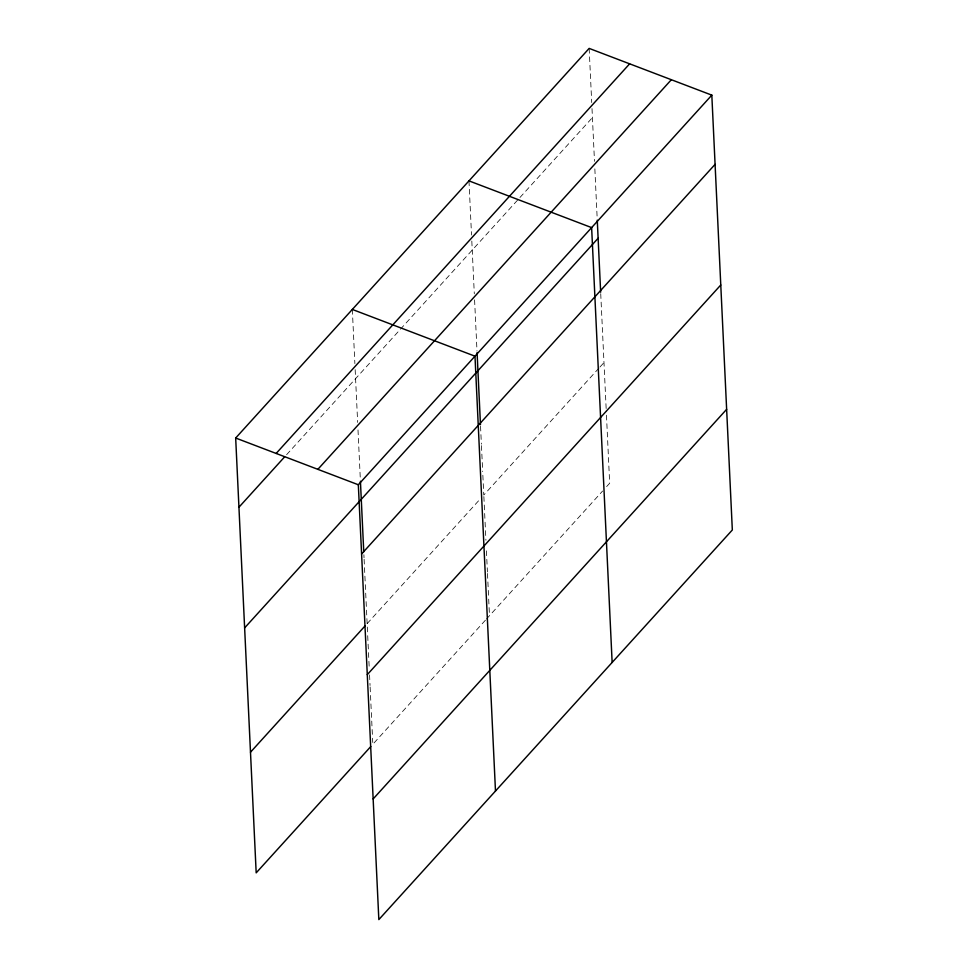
<?xml version="1.0" encoding="UTF-8"?>
<svg xmlns="http://www.w3.org/2000/svg" width="968" height="968" viewBox="0 0 968 968"><rect width="100%" height="100%" fill="white"/><g stroke="black" fill="none" stroke-linecap="round" stroke-linejoin="round"><path stroke-width="0.73" stroke-dasharray="4.84 3.63" d="M286.613 454.682L592.428 117.612M367.138 623.622L480.745 498.411M598.926 368.142L483.794 495.047L482.657 471.089M599.942 367.029L603.984 362.576M485.428 620.185L372.825 744.283L372.547 738.245M486.444 619.06L602.604 491.03M606.634 486.577L609.671 483.238L606.258 410.843M589.161 48.4L591.714 102.56M592.005 108.585L594.485 161.353M594.848 168.892L597.196 218.659M600.729 293.679L606.186 409.331M468.972 180.871L471.525 235.042M471.815 241.056L474.308 293.824M474.586 299.85L477.006 351.13M480.539 426.15L481.386 444.13M481.459 445.631L482.596 469.589M483.867 496.56L485.004 520.687M485.077 522.2L485.924 540.301M486.42 550.852L487.424 571.967M487.497 573.479L488.634 597.607M488.695 599.119L489.481 615.708M352.328 309.445L354.881 363.617M355.159 369.631L357.652 422.399M358.003 429.937L360.35 479.704M363.895 554.737L364.029 557.725M364.101 559.226L365.239 583.184M365.299 584.684L366.436 608.654M366.509 610.142L367.634 634.185M367.707 635.698L368.844 659.825M368.917 661.338L369.28 668.876M369.558 674.902L370.054 685.465M370.127 686.977L371.264 711.105M371.337 712.605L372.474 736.745"/><path stroke-width="1.45" d="M370.804 746.522L256.181 872.858L235.672 438.02L589.161 48.4L711.819 95.142L732.328 529.98L378.839 919.6L358.329 484.762L711.819 95.142M276.146 453.447L629.636 63.828M238.939 507.232L284.58 456.92M317.855 469.347L671.344 79.715M244.626 627.893L598.115 238.261M361.596 553.974L715.086 164.354M250.494 752.209L365.118 625.86M367.283 674.635L720.773 285.003M373.152 798.939L726.641 409.319M468.972 180.871L591.63 227.613L612.139 662.451M352.328 309.445L474.986 356.188L495.483 791.025M235.672 438.02L358.329 484.762M597.268 220.172L600.656 292.179M477.079 352.642L480.467 424.662M360.423 481.217L363.75 551.736"/></g></svg>
